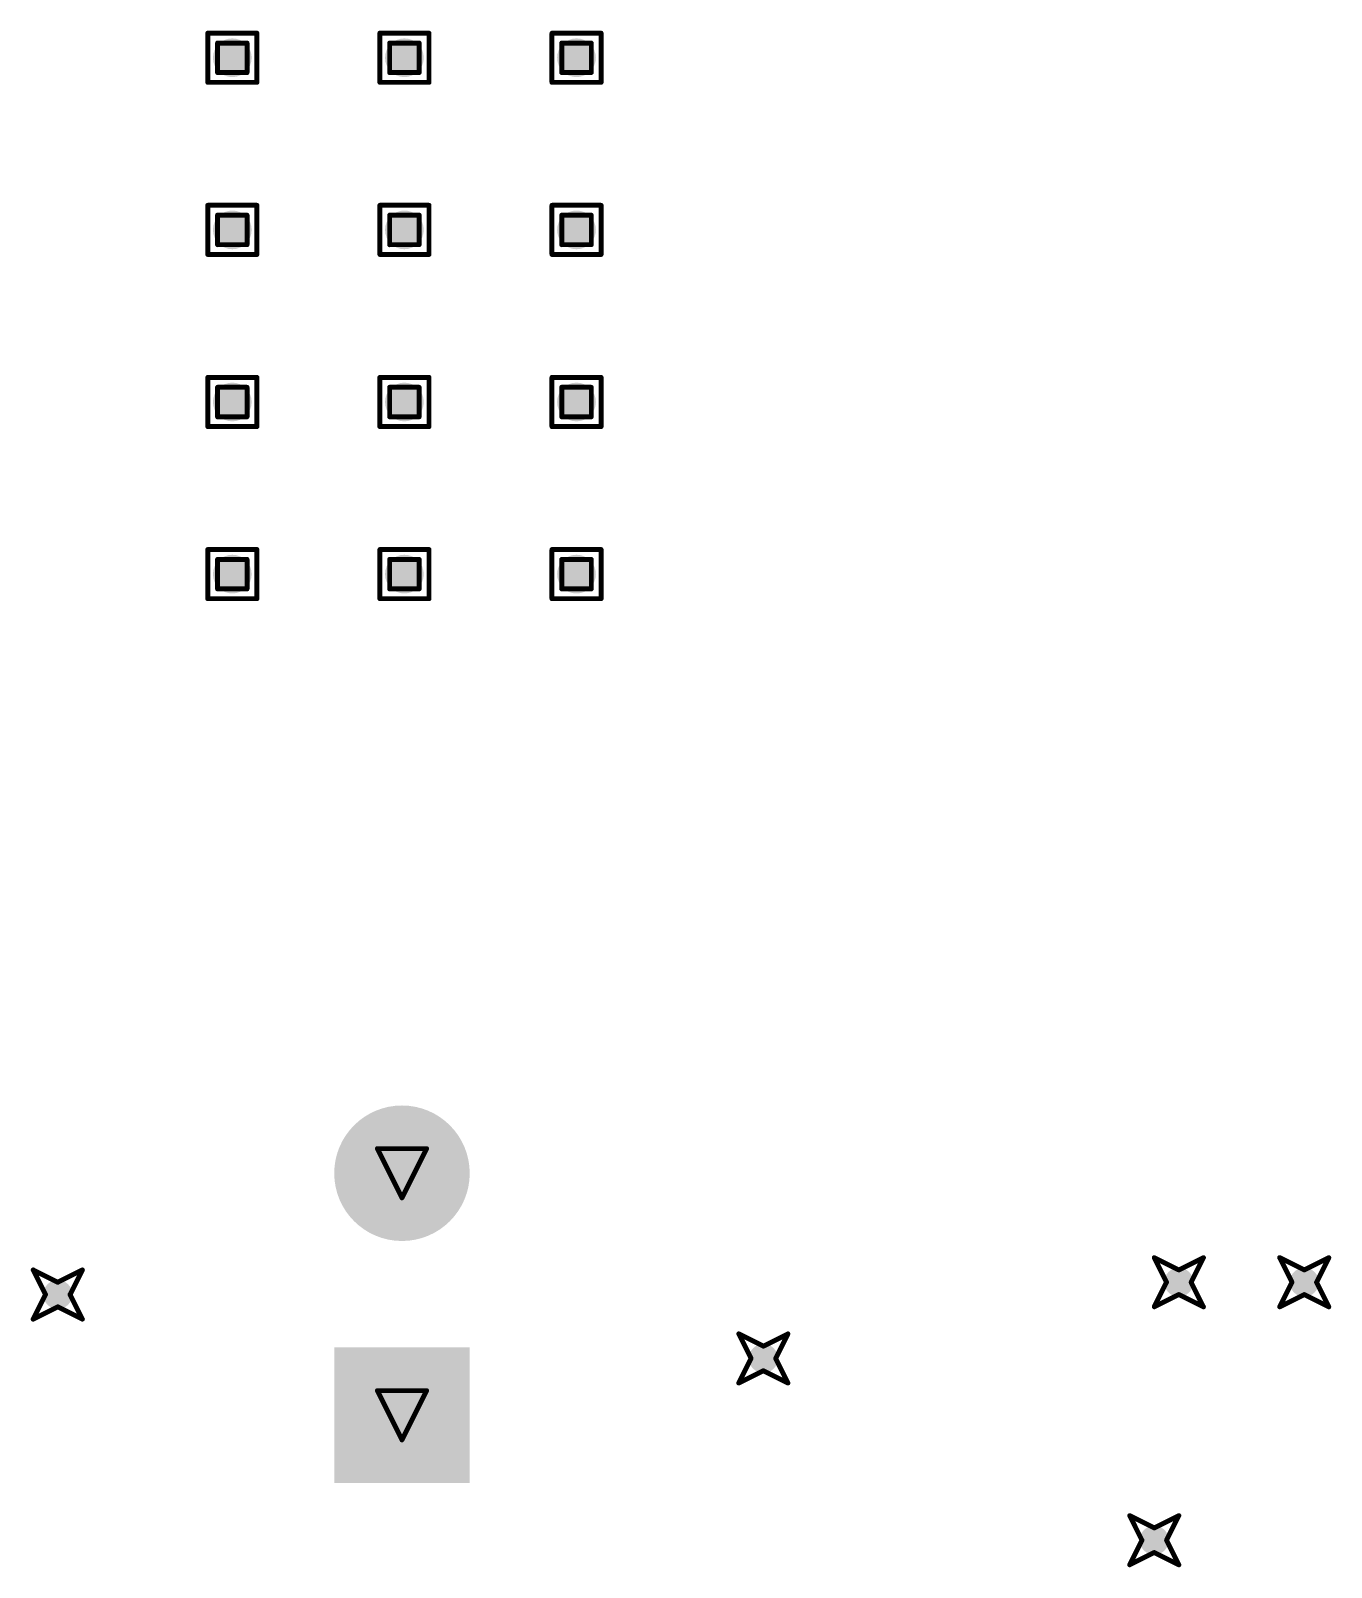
# Model space of a CAD drawing. Header units: millimetres. Extents: x -25 to 478, y -31 to 252.
# Drawn here: x 248.79 to 262.22, y 37.79 to 53.66 of the extents above; entities that cross this region are included whole.
import ezdxf

# ---------------------------------------------------------------- set-up
doc = ezdxf.new("R2010")
doc.units = ezdxf.units.MM
for name, color, linetype in [('DrillDrawing', 1, 'Continuous'), ('MultiLayer', 9, 'Continuous'), ('PadHoleLayer', 156, 'Continuous'), ('ViaHoleLayer', 16, 'Continuous')]:
    doc.layers.add(name, color=color, linetype=linetype)

# ---------------------------------------------------------------- blocks, each defined once
blk = doc.blocks.new('JST_B2B_EH_A_527')
at = {"layer": 'MultiLayer'}
blk.add_hatch(color=9, dxfattribs=at).paths.add_polyline_path([(-1.95, 0.7), (-0.55, 0.7), (-0.55, -0.7), (-1.95, -0.7)])
h = blk.add_hatch(color=9, dxfattribs=at)
edge = h.paths.add_edge_path()
edge.add_arc((1.25, 0), 0.7, 0, 360)
at = {"layer": 'PadHoleLayer'}
h = blk.add_hatch(color=156, dxfattribs=at)
edge = h.paths.add_edge_path()
edge.add_arc((-1.25, 0), 0.45, 0, 360)
h = blk.add_hatch(color=156, dxfattribs=at)
edge = h.paths.add_edge_path()
edge.add_arc((1.25, 0), 0.45, 0, 360)

msp = doc.modelspace()

# ---------------------------------------------------------------- hatches: boundary and pattern name
at = {"layer": 'ViaHoleLayer'}
h = msp.add_hatch(color=16, dxfattribs=at)
edge = h.paths.add_edge_path()
edge.add_arc((250.868, 53.381), 0.2, 0, 360)
h = msp.add_hatch(color=16, dxfattribs=at)
edge = h.paths.add_edge_path()
edge.add_arc((252.646, 53.381), 0.2, 0, 360)
h = msp.add_hatch(color=16, dxfattribs=at)
edge = h.paths.add_edge_path()
edge.add_arc((254.424, 53.381), 0.2, 0, 360)
h = msp.add_hatch(color=16, dxfattribs=at)
edge = h.paths.add_edge_path()
edge.add_arc((250.868, 51.603), 0.2, 0, 360)
h = msp.add_hatch(color=16, dxfattribs=at)
edge = h.paths.add_edge_path()
edge.add_arc((252.646, 51.603), 0.2, 0, 360)
h = msp.add_hatch(color=16, dxfattribs=at)
edge = h.paths.add_edge_path()
edge.add_arc((254.424, 51.603), 0.2, 0, 360)
h = msp.add_hatch(color=16, dxfattribs=at)
edge = h.paths.add_edge_path()
edge.add_arc((250.868, 49.825), 0.2, 0, 360)
h = msp.add_hatch(color=16, dxfattribs=at)
edge = h.paths.add_edge_path()
edge.add_arc((252.646, 49.825), 0.2, 0, 360)
h = msp.add_hatch(color=16, dxfattribs=at)
edge = h.paths.add_edge_path()
edge.add_arc((254.424, 49.825), 0.2, 0, 360)
h = msp.add_hatch(color=16, dxfattribs=at)
edge = h.paths.add_edge_path()
edge.add_arc((250.868, 48.047), 0.2, 0, 360)
h = msp.add_hatch(color=16, dxfattribs=at)
edge = h.paths.add_edge_path()
edge.add_arc((252.646, 48.047), 0.2, 0, 360)
h = msp.add_hatch(color=16, dxfattribs=at)
edge = h.paths.add_edge_path()
edge.add_arc((254.424, 48.047), 0.2, 0, 360)
h = msp.add_hatch(color=16, dxfattribs=at)
edge = h.paths.add_edge_path()
edge.add_arc((260.647, 40.732), 0.15, 0, 360)
h = msp.add_hatch(color=16, dxfattribs=at)
edge = h.paths.add_edge_path()
edge.add_arc((261.943, 40.732), 0.15, 0, 360)
h = msp.add_hatch(color=16, dxfattribs=at)
edge = h.paths.add_edge_path()
edge.add_arc((249.065, 40.605), 0.15, 0, 360)
h = msp.add_hatch(color=16, dxfattribs=at)
edge = h.paths.add_edge_path()
edge.add_arc((256.355, 39.945), 0.15, 0, 360)
h = msp.add_hatch(color=16, dxfattribs=at)
edge = h.paths.add_edge_path()
edge.add_arc((260.393, 38.067), 0.15, 0, 360)

# ---------------------------------------------------------------- linework, layer by layer
at = {"layer": 'DrillDrawing', "const_width": 0.0508}
for points in [[(250.614, 53.635), (251.122, 53.635)], [(250.614, 53.127), (250.614, 53.635)], [(251.122, 53.127), (251.122, 53.635)], [(252.392, 53.635), (252.9, 53.635)], [(252.392, 53.127), (252.392, 53.635)], [(252.9, 53.127), (252.9, 53.635)], [(254.17, 53.635), (254.678, 53.635)], [(254.17, 53.127), (254.17, 53.635)], [(254.678, 53.127), (254.678, 53.635)], [(250.716, 53.533), (251.021, 53.533)], [(250.716, 53.228), (250.716, 53.533)], [(251.021, 53.228), (251.021, 53.533)], [(252.494, 53.533), (252.799, 53.533)], [(252.494, 53.228), (252.494, 53.533)], [(252.799, 53.228), (252.799, 53.533)], [(254.272, 53.533), (254.577, 53.533)], [(254.272, 53.228), (254.272, 53.533)], [(254.577, 53.228), (254.577, 53.533)], [(250.716, 53.228), (251.021, 53.228)], [(252.494, 53.228), (252.799, 53.228)], [(254.272, 53.228), (254.577, 53.228)], [(250.614, 53.127), (251.122, 53.127)], [(252.392, 53.127), (252.9, 53.127)], [(254.17, 53.127), (254.678, 53.127)], [(250.614, 51.857), (251.122, 51.857)], [(250.614, 51.349), (250.614, 51.857)], [(250.716, 51.755), (251.021, 51.755)], [(250.716, 51.45), (250.716, 51.755)], [(251.021, 51.45), (251.021, 51.755)], [(251.122, 51.349), (251.122, 51.857)], [(252.392, 51.857), (252.9, 51.857)], [(252.392, 51.349), (252.392, 51.857)], [(252.494, 51.755), (252.799, 51.755)], [(252.494, 51.45), (252.494, 51.755)], [(252.799, 51.45), (252.799, 51.755)], [(252.9, 51.349), (252.9, 51.857)], [(254.17, 51.857), (254.678, 51.857)], [(254.17, 51.349), (254.17, 51.857)], [(254.272, 51.755), (254.577, 51.755)], [(254.272, 51.45), (254.272, 51.755)], [(254.577, 51.45), (254.577, 51.755)], [(254.678, 51.349), (254.678, 51.857)], [(250.716, 51.45), (251.021, 51.45)], [(252.494, 51.45), (252.799, 51.45)], [(254.272, 51.45), (254.577, 51.45)], [(250.614, 51.349), (251.122, 51.349)], [(252.392, 51.349), (252.9, 51.349)], [(254.17, 51.349), (254.678, 51.349)], [(250.614, 50.079), (251.122, 50.079)], [(250.614, 49.571), (250.614, 50.079)], [(250.716, 49.977), (251.021, 49.977)], [(250.716, 49.672), (250.716, 49.977)], [(251.021, 49.672), (251.021, 49.977)], [(251.122, 49.571), (251.122, 50.079)], [(252.392, 50.079), (252.9, 50.079)], [(252.392, 49.571), (252.392, 50.079)], [(252.494, 49.977), (252.799, 49.977)], [(252.494, 49.672), (252.494, 49.977)], [(252.799, 49.672), (252.799, 49.977)], [(252.9, 49.571), (252.9, 50.079)], [(254.17, 50.079), (254.678, 50.079)], [(254.17, 49.571), (254.17, 50.079)], [(254.272, 49.977), (254.577, 49.977)], [(254.272, 49.672), (254.272, 49.977)], [(254.577, 49.672), (254.577, 49.977)], [(254.678, 49.571), (254.678, 50.079)], [(250.716, 49.672), (251.021, 49.672)], [(252.494, 49.672), (252.799, 49.672)], [(254.272, 49.672), (254.577, 49.672)], [(250.614, 49.571), (251.122, 49.571)], [(252.392, 49.571), (252.9, 49.571)], [(254.17, 49.571), (254.678, 49.571)], [(250.614, 48.301), (251.122, 48.301)], [(250.614, 47.793), (250.614, 48.301)], [(251.122, 47.793), (251.122, 48.301)], [(252.392, 48.301), (252.9, 48.301)], [(252.392, 47.793), (252.392, 48.301)], [(252.9, 47.793), (252.9, 48.301)], [(254.17, 48.301), (254.678, 48.301)], [(254.17, 47.793), (254.17, 48.301)], [(254.678, 47.793), (254.678, 48.301)], [(250.716, 48.199), (251.021, 48.199)], [(250.716, 47.894), (250.716, 48.199)], [(251.021, 47.894), (251.021, 48.199)], [(252.494, 48.199), (252.799, 48.199)], [(252.494, 47.894), (252.494, 48.199)], [(252.799, 47.894), (252.799, 48.199)], [(254.272, 48.199), (254.577, 48.199)], [(254.272, 47.894), (254.272, 48.199)], [(254.577, 47.894), (254.577, 48.199)], [(250.614, 47.793), (251.122, 47.793)], [(250.716, 47.894), (251.021, 47.894)], [(252.392, 47.793), (252.9, 47.793)], [(252.494, 47.894), (252.799, 47.894)], [(254.17, 47.793), (254.678, 47.793)], [(254.272, 47.894), (254.577, 47.894)], [(252.367, 42.112), (252.875, 42.112)], [(252.367, 42.112), (252.621, 41.604)], [(252.621, 41.604), (252.875, 42.112)], [(260.393, 40.986), (260.647, 40.859)], [(260.393, 40.986), (260.52, 40.732)], [(260.647, 40.859), (260.901, 40.986)], [(260.774, 40.732), (260.901, 40.986)], [(261.689, 40.986), (261.943, 40.859)], [(261.689, 40.986), (261.816, 40.732)], [(261.943, 40.859), (262.197, 40.986)], [(262.07, 40.732), (262.197, 40.986)], [(248.811, 40.859), (249.065, 40.732)], [(248.811, 40.859), (248.938, 40.605)], [(249.065, 40.732), (249.319, 40.859)], [(249.192, 40.605), (249.319, 40.859)], [(260.393, 40.478), (260.52, 40.732)], [(260.774, 40.732), (260.901, 40.478)], [(261.689, 40.478), (261.816, 40.732)], [(262.07, 40.732), (262.197, 40.478)], [(248.811, 40.351), (248.938, 40.605)], [(248.811, 40.351), (249.065, 40.478)], [(249.065, 40.478), (249.319, 40.351)], [(249.192, 40.605), (249.319, 40.351)], [(260.393, 40.478), (260.647, 40.605)], [(260.647, 40.605), (260.901, 40.478)], [(261.689, 40.478), (261.943, 40.605)], [(261.943, 40.605), (262.197, 40.478)], [(256.101, 40.199), (256.355, 40.072)], [(256.101, 40.199), (256.228, 39.945)], [(256.355, 40.072), (256.609, 40.199)], [(256.482, 39.945), (256.609, 40.199)], [(256.101, 39.691), (256.228, 39.945)], [(256.101, 39.691), (256.355, 39.818)], [(256.355, 39.818), (256.609, 39.691)], [(256.482, 39.945), (256.609, 39.691)], [(252.367, 39.612), (252.875, 39.612)], [(252.367, 39.612), (252.621, 39.104)], [(252.621, 39.104), (252.875, 39.612)], [(260.139, 38.321), (260.393, 38.194)], [(260.139, 38.321), (260.266, 38.067)], [(260.393, 38.194), (260.647, 38.321)], [(260.52, 38.067), (260.647, 38.321)], [(260.139, 37.813), (260.266, 38.067)], [(260.139, 37.813), (260.393, 37.94)], [(260.393, 37.94), (260.647, 37.813)], [(260.52, 38.067), (260.647, 37.813)]]:
    msp.add_lwpolyline(points, dxfattribs=at)
at = {"layer": 'DrillDrawing', "const_width": 0.0254}
for points in [[(250.602, 53.635, 1), (250.627, 53.635, 1)], [(250.602, 53.635, 1), (250.627, 53.635, 1)], [(251.11, 53.635, 1), (251.135, 53.635, 1)], [(251.11, 53.635, 1), (251.135, 53.635, 1)], [(252.38, 53.635, 1), (252.405, 53.635, 1)], [(252.38, 53.635, 1), (252.405, 53.635, 1)], [(252.888, 53.635, 1), (252.913, 53.635, 1)], [(252.888, 53.635, 1), (252.913, 53.635, 1)], [(254.158, 53.635, 1), (254.183, 53.635, 1)], [(254.158, 53.635, 1), (254.183, 53.635, 1)], [(254.666, 53.635, 1), (254.691, 53.635, 1)], [(254.666, 53.635, 1), (254.691, 53.635, 1)], [(250.703, 53.533, 1), (250.729, 53.533, 1)], [(250.703, 53.533, 1), (250.729, 53.533, 1)], [(251.008, 53.533, 1), (251.033, 53.533, 1)], [(251.008, 53.533, 1), (251.033, 53.533, 1)], [(252.481, 53.533, 1), (252.507, 53.533, 1)], [(252.481, 53.533, 1), (252.507, 53.533, 1)], [(252.786, 53.533, 1), (252.811, 53.533, 1)], [(252.786, 53.533, 1), (252.811, 53.533, 1)], [(254.259, 53.533, 1), (254.285, 53.533, 1)], [(254.259, 53.533, 1), (254.285, 53.533, 1)], [(254.564, 53.533, 1), (254.589, 53.533, 1)], [(254.564, 53.533, 1), (254.589, 53.533, 1)], [(250.703, 53.228, 1), (250.729, 53.228, 1)], [(250.703, 53.228, 1), (250.729, 53.228, 1)], [(251.008, 53.228, 1), (251.033, 53.228, 1)], [(251.008, 53.228, 1), (251.033, 53.228, 1)], [(252.481, 53.228, 1), (252.507, 53.228, 1)], [(252.481, 53.228, 1), (252.507, 53.228, 1)], [(252.786, 53.228, 1), (252.811, 53.228, 1)], [(252.786, 53.228, 1), (252.811, 53.228, 1)], [(254.259, 53.228, 1), (254.285, 53.228, 1)], [(254.259, 53.228, 1), (254.285, 53.228, 1)], [(254.564, 53.228, 1), (254.589, 53.228, 1)], [(254.564, 53.228, 1), (254.589, 53.228, 1)], [(250.602, 53.127, 1), (250.627, 53.127, 1)], [(250.602, 53.127, 1), (250.627, 53.127, 1)], [(251.11, 53.127, 1), (251.135, 53.127, 1)], [(251.11, 53.127, 1), (251.135, 53.127, 1)], [(252.38, 53.127, 1), (252.405, 53.127, 1)], [(252.38, 53.127, 1), (252.405, 53.127, 1)], [(252.888, 53.127, 1), (252.913, 53.127, 1)], [(252.888, 53.127, 1), (252.913, 53.127, 1)], [(254.158, 53.127, 1), (254.183, 53.127, 1)], [(254.158, 53.127, 1), (254.183, 53.127, 1)], [(254.666, 53.127, 1), (254.691, 53.127, 1)], [(254.666, 53.127, 1), (254.691, 53.127, 1)], [(250.602, 51.857, 1), (250.627, 51.857, 1)], [(250.602, 51.857, 1), (250.627, 51.857, 1)], [(250.703, 51.755, 1), (250.729, 51.755, 1)], [(250.703, 51.755, 1), (250.729, 51.755, 1)], [(251.008, 51.755, 1), (251.033, 51.755, 1)], [(251.008, 51.755, 1), (251.033, 51.755, 1)], [(251.11, 51.857, 1), (251.135, 51.857, 1)], [(251.11, 51.857, 1), (251.135, 51.857, 1)], [(252.38, 51.857, 1), (252.405, 51.857, 1)], [(252.38, 51.857, 1), (252.405, 51.857, 1)], [(252.481, 51.755, 1), (252.507, 51.755, 1)], [(252.481, 51.755, 1), (252.507, 51.755, 1)], [(252.786, 51.755, 1), (252.811, 51.755, 1)], [(252.786, 51.755, 1), (252.811, 51.755, 1)], [(252.888, 51.857, 1), (252.913, 51.857, 1)], [(252.888, 51.857, 1), (252.913, 51.857, 1)], [(254.158, 51.857, 1), (254.183, 51.857, 1)], [(254.158, 51.857, 1), (254.183, 51.857, 1)], [(254.259, 51.755, 1), (254.285, 51.755, 1)], [(254.259, 51.755, 1), (254.285, 51.755, 1)], [(254.564, 51.755, 1), (254.589, 51.755, 1)], [(254.564, 51.755, 1), (254.589, 51.755, 1)], [(254.666, 51.857, 1), (254.691, 51.857, 1)], [(254.666, 51.857, 1), (254.691, 51.857, 1)], [(250.703, 51.45, 1), (250.729, 51.45, 1)], [(250.703, 51.45, 1), (250.729, 51.45, 1)], [(251.008, 51.45, 1), (251.033, 51.45, 1)], [(251.008, 51.45, 1), (251.033, 51.45, 1)], [(252.481, 51.45, 1), (252.507, 51.45, 1)], [(252.481, 51.45, 1), (252.507, 51.45, 1)], [(252.786, 51.45, 1), (252.811, 51.45, 1)], [(252.786, 51.45, 1), (252.811, 51.45, 1)], [(254.259, 51.45, 1), (254.285, 51.45, 1)], [(254.259, 51.45, 1), (254.285, 51.45, 1)], [(254.564, 51.45, 1), (254.589, 51.45, 1)], [(254.564, 51.45, 1), (254.589, 51.45, 1)], [(250.602, 51.349, 1), (250.627, 51.349, 1)], [(250.602, 51.349, 1), (250.627, 51.349, 1)], [(251.11, 51.349, 1), (251.135, 51.349, 1)], [(251.11, 51.349, 1), (251.135, 51.349, 1)], [(252.38, 51.349, 1), (252.405, 51.349, 1)], [(252.38, 51.349, 1), (252.405, 51.349, 1)], [(252.888, 51.349, 1), (252.913, 51.349, 1)], [(252.888, 51.349, 1), (252.913, 51.349, 1)], [(254.158, 51.349, 1), (254.183, 51.349, 1)], [(254.158, 51.349, 1), (254.183, 51.349, 1)], [(254.666, 51.349, 1), (254.691, 51.349, 1)], [(254.666, 51.349, 1), (254.691, 51.349, 1)], [(250.602, 50.079, 1), (250.627, 50.079, 1)], [(250.602, 50.079, 1), (250.627, 50.079, 1)], [(250.703, 49.977, 1), (250.729, 49.977, 1)], [(250.703, 49.977, 1), (250.729, 49.977, 1)], [(251.008, 49.977, 1), (251.033, 49.977, 1)], [(251.008, 49.977, 1), (251.033, 49.977, 1)], [(251.11, 50.079, 1), (251.135, 50.079, 1)], [(251.11, 50.079, 1), (251.135, 50.079, 1)], [(252.38, 50.079, 1), (252.405, 50.079, 1)], [(252.38, 50.079, 1), (252.405, 50.079, 1)], [(252.481, 49.977, 1), (252.507, 49.977, 1)], [(252.481, 49.977, 1), (252.507, 49.977, 1)], [(252.786, 49.977, 1), (252.811, 49.977, 1)], [(252.786, 49.977, 1), (252.811, 49.977, 1)], [(252.888, 50.079, 1), (252.913, 50.079, 1)], [(252.888, 50.079, 1), (252.913, 50.079, 1)], [(254.158, 50.079, 1), (254.183, 50.079, 1)], [(254.158, 50.079, 1), (254.183, 50.079, 1)], [(254.259, 49.977, 1), (254.285, 49.977, 1)], [(254.259, 49.977, 1), (254.285, 49.977, 1)], [(254.564, 49.977, 1), (254.589, 49.977, 1)], [(254.564, 49.977, 1), (254.589, 49.977, 1)], [(254.666, 50.079, 1), (254.691, 50.079, 1)], [(254.666, 50.079, 1), (254.691, 50.079, 1)], [(250.703, 49.672, 1), (250.729, 49.672, 1)], [(250.703, 49.672, 1), (250.729, 49.672, 1)], [(251.008, 49.672, 1), (251.033, 49.672, 1)], [(251.008, 49.672, 1), (251.033, 49.672, 1)], [(252.481, 49.672, 1), (252.507, 49.672, 1)], [(252.481, 49.672, 1), (252.507, 49.672, 1)], [(252.786, 49.672, 1), (252.811, 49.672, 1)], [(252.786, 49.672, 1), (252.811, 49.672, 1)], [(254.259, 49.672, 1), (254.285, 49.672, 1)], [(254.259, 49.672, 1), (254.285, 49.672, 1)], [(254.564, 49.672, 1), (254.589, 49.672, 1)], [(254.564, 49.672, 1), (254.589, 49.672, 1)], [(250.602, 49.571, 1), (250.627, 49.571, 1)], [(250.602, 49.571, 1), (250.627, 49.571, 1)], [(251.11, 49.571, 1), (251.135, 49.571, 1)], [(251.11, 49.571, 1), (251.135, 49.571, 1)], [(252.38, 49.571, 1), (252.405, 49.571, 1)], [(252.38, 49.571, 1), (252.405, 49.571, 1)], [(252.888, 49.571, 1), (252.913, 49.571, 1)], [(252.888, 49.571, 1), (252.913, 49.571, 1)], [(254.158, 49.571, 1), (254.183, 49.571, 1)], [(254.158, 49.571, 1), (254.183, 49.571, 1)], [(254.666, 49.571, 1), (254.691, 49.571, 1)], [(254.666, 49.571, 1), (254.691, 49.571, 1)], [(250.602, 48.301, 1), (250.627, 48.301, 1)], [(250.602, 48.301, 1), (250.627, 48.301, 1)], [(251.11, 48.301, 1), (251.135, 48.301, 1)], [(251.11, 48.301, 1), (251.135, 48.301, 1)], [(252.38, 48.301, 1), (252.405, 48.301, 1)], [(252.38, 48.301, 1), (252.405, 48.301, 1)], [(252.888, 48.301, 1), (252.913, 48.301, 1)], [(252.888, 48.301, 1), (252.913, 48.301, 1)], [(254.158, 48.301, 1), (254.183, 48.301, 1)], [(254.158, 48.301, 1), (254.183, 48.301, 1)], [(254.666, 48.301, 1), (254.691, 48.301, 1)], [(254.666, 48.301, 1), (254.691, 48.301, 1)], [(250.703, 48.199, 1), (250.729, 48.199, 1)], [(250.703, 48.199, 1), (250.729, 48.199, 1)], [(251.008, 48.199, 1), (251.033, 48.199, 1)], [(251.008, 48.199, 1), (251.033, 48.199, 1)], [(252.481, 48.199, 1), (252.507, 48.199, 1)], [(252.481, 48.199, 1), (252.507, 48.199, 1)], [(252.786, 48.199, 1), (252.811, 48.199, 1)], [(252.786, 48.199, 1), (252.811, 48.199, 1)], [(254.259, 48.199, 1), (254.285, 48.199, 1)], [(254.259, 48.199, 1), (254.285, 48.199, 1)], [(254.564, 48.199, 1), (254.589, 48.199, 1)], [(254.564, 48.199, 1), (254.589, 48.199, 1)], [(250.602, 47.793, 1), (250.627, 47.793, 1)], [(250.602, 47.793, 1), (250.627, 47.793, 1)], [(250.703, 47.894, 1), (250.729, 47.894, 1)], [(250.703, 47.894, 1), (250.729, 47.894, 1)], [(251.008, 47.894, 1), (251.033, 47.894, 1)], [(251.008, 47.894, 1), (251.033, 47.894, 1)], [(251.11, 47.793, 1), (251.135, 47.793, 1)], [(251.11, 47.793, 1), (251.135, 47.793, 1)], [(252.38, 47.793, 1), (252.405, 47.793, 1)], [(252.38, 47.793, 1), (252.405, 47.793, 1)], [(252.481, 47.894, 1), (252.507, 47.894, 1)], [(252.481, 47.894, 1), (252.507, 47.894, 1)], [(252.786, 47.894, 1), (252.811, 47.894, 1)], [(252.786, 47.894, 1), (252.811, 47.894, 1)], [(252.888, 47.793, 1), (252.913, 47.793, 1)], [(252.888, 47.793, 1), (252.913, 47.793, 1)], [(254.158, 47.793, 1), (254.183, 47.793, 1)], [(254.158, 47.793, 1), (254.183, 47.793, 1)], [(254.259, 47.894, 1), (254.285, 47.894, 1)], [(254.259, 47.894, 1), (254.285, 47.894, 1)], [(254.564, 47.894, 1), (254.589, 47.894, 1)], [(254.564, 47.894, 1), (254.589, 47.894, 1)], [(254.666, 47.793, 1), (254.691, 47.793, 1)], [(254.666, 47.793, 1), (254.691, 47.793, 1)], [(252.354, 42.112, 1), (252.38, 42.112, 1)], [(252.354, 42.112, 1), (252.38, 42.112, 1)], [(252.862, 42.112, 1), (252.888, 42.112, 1)], [(252.862, 42.112, 1), (252.888, 42.112, 1)], [(252.608, 41.604, 1), (252.634, 41.604, 1)], [(252.608, 41.604, 1), (252.634, 41.604, 1)], [(260.381, 40.986, 1), (260.406, 40.986, 1)], [(260.381, 40.986, 1), (260.406, 40.986, 1)], [(260.889, 40.986, 1), (260.914, 40.986, 1)], [(260.889, 40.986, 1), (260.914, 40.986, 1)], [(261.676, 40.986, 1), (261.701, 40.986, 1)], [(261.676, 40.986, 1), (261.701, 40.986, 1)], [(262.184, 40.986, 1), (262.209, 40.986, 1)], [(262.184, 40.986, 1), (262.209, 40.986, 1)], [(248.798, 40.859, 1), (248.824, 40.859, 1)], [(248.798, 40.859, 1), (248.824, 40.859, 1)], [(249.306, 40.859, 1), (249.332, 40.859, 1)], [(249.306, 40.859, 1), (249.332, 40.859, 1)], [(260.635, 40.859, 1), (260.66, 40.859, 1)], [(260.635, 40.859, 1), (260.66, 40.859, 1)], [(261.93, 40.859, 1), (261.955, 40.859, 1)], [(261.93, 40.859, 1), (261.955, 40.859, 1)], [(249.052, 40.732, 1), (249.078, 40.732, 1)], [(249.052, 40.732, 1), (249.078, 40.732, 1)], [(260.508, 40.732, 1), (260.533, 40.732, 1)], [(260.508, 40.732, 1), (260.533, 40.732, 1)], [(260.762, 40.732, 1), (260.787, 40.732, 1)], [(260.762, 40.732, 1), (260.787, 40.732, 1)], [(261.803, 40.732, 1), (261.828, 40.732, 1)], [(261.803, 40.732, 1), (261.828, 40.732, 1)], [(262.057, 40.732, 1), (262.082, 40.732, 1)], [(262.057, 40.732, 1), (262.082, 40.732, 1)], [(248.925, 40.605, 1), (248.951, 40.605, 1)], [(248.925, 40.605, 1), (248.951, 40.605, 1)], [(249.052, 40.478, 1), (249.078, 40.478, 1)], [(249.052, 40.478, 1), (249.078, 40.478, 1)], [(249.179, 40.605, 1), (249.205, 40.605, 1)], [(249.179, 40.605, 1), (249.205, 40.605, 1)], [(260.381, 40.478, 1), (260.406, 40.478, 1)], [(260.381, 40.478, 1), (260.406, 40.478, 1)], [(260.635, 40.605, 1), (260.66, 40.605, 1)], [(260.635, 40.605, 1), (260.66, 40.605, 1)], [(260.889, 40.478, 1), (260.914, 40.478, 1)], [(260.889, 40.478, 1), (260.914, 40.478, 1)], [(261.676, 40.478, 1), (261.701, 40.478, 1)], [(261.676, 40.478, 1), (261.701, 40.478, 1)], [(261.93, 40.605, 1), (261.955, 40.605, 1)], [(261.93, 40.605, 1), (261.955, 40.605, 1)], [(262.184, 40.478, 1), (262.209, 40.478, 1)], [(262.184, 40.478, 1), (262.209, 40.478, 1)], [(248.798, 40.351, 1), (248.824, 40.351, 1)], [(248.798, 40.351, 1), (248.824, 40.351, 1)], [(249.306, 40.351, 1), (249.332, 40.351, 1)], [(249.306, 40.351, 1), (249.332, 40.351, 1)], [(256.088, 40.199, 1), (256.113, 40.199, 1)], [(256.088, 40.199, 1), (256.113, 40.199, 1)], [(256.596, 40.199, 1), (256.621, 40.199, 1)], [(256.596, 40.199, 1), (256.621, 40.199, 1)], [(256.342, 40.072, 1), (256.367, 40.072, 1)], [(256.342, 40.072, 1), (256.367, 40.072, 1)], [(256.215, 39.945, 1), (256.24, 39.945, 1)], [(256.215, 39.945, 1), (256.24, 39.945, 1)], [(256.342, 39.818, 1), (256.367, 39.818, 1)], [(256.342, 39.818, 1), (256.367, 39.818, 1)], [(256.469, 39.945, 1), (256.494, 39.945, 1)], [(256.469, 39.945, 1), (256.494, 39.945, 1)], [(256.088, 39.691, 1), (256.113, 39.691, 1)], [(256.088, 39.691, 1), (256.113, 39.691, 1)], [(256.596, 39.691, 1), (256.621, 39.691, 1)], [(256.596, 39.691, 1), (256.621, 39.691, 1)], [(252.354, 39.612, 1), (252.38, 39.612, 1)], [(252.354, 39.612, 1), (252.38, 39.612, 1)], [(252.862, 39.612, 1), (252.888, 39.612, 1)], [(252.862, 39.612, 1), (252.888, 39.612, 1)], [(252.608, 39.104, 1), (252.634, 39.104, 1)], [(252.608, 39.104, 1), (252.634, 39.104, 1)], [(260.127, 38.321, 1), (260.152, 38.321, 1)], [(260.127, 38.321, 1), (260.152, 38.321, 1)], [(260.635, 38.321, 1), (260.66, 38.321, 1)], [(260.635, 38.321, 1), (260.66, 38.321, 1)], [(260.381, 38.194, 1), (260.406, 38.194, 1)], [(260.381, 38.194, 1), (260.406, 38.194, 1)], [(260.254, 38.067, 1), (260.279, 38.067, 1)], [(260.254, 38.067, 1), (260.279, 38.067, 1)], [(260.381, 37.94, 1), (260.406, 37.94, 1)], [(260.381, 37.94, 1), (260.406, 37.94, 1)], [(260.508, 38.067, 1), (260.533, 38.067, 1)], [(260.508, 38.067, 1), (260.533, 38.067, 1)], [(260.127, 37.813, 1), (260.152, 37.813, 1)], [(260.127, 37.813, 1), (260.152, 37.813, 1)], [(260.635, 37.813, 1), (260.66, 37.813, 1)], [(260.635, 37.813, 1), (260.66, 37.813, 1)]]:
    msp.add_lwpolyline(points, format="xyb", close=True, dxfattribs=at)

# ---------------------------------------------------------------- block references
at = {"rotation": 90}
msp.add_blockref('JST_B2B_EH_A_527', (252.621, 40.608), dxfattribs=at)

doc.saveas('drawing.dxf')
